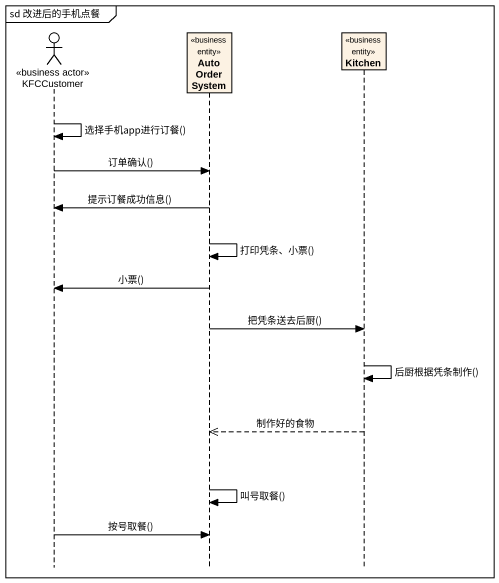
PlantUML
@startuml
mainframe sd 改进后的手机点餐
hide footbox
actor KFCCustomer <<business actor>>
participant AutoOrderSystem <<business entity>>
participant Kitchen <<business entity>>

KFCCustomer -> KFCCustomer : 选择手机app进行订餐()
KFCCustomer -> AutoOrderSystem : 订单确认()
AutoOrderSystem -> KFCCustomer : 提示订餐成功信息()
AutoOrderSystem -> AutoOrderSystem : 打印凭条、小票()
AutoOrderSystem -> KFCCustomer : 小票()
AutoOrderSystem -> Kitchen : 把凭条送去后厨()
Kitchen -> Kitchen : 后厨根据凭条制作()
Kitchen -->> AutoOrderSystem : 制作好的食物
AutoOrderSystem -> AutoOrderSystem : 叫号取餐()
KFCCustomer -> AutoOrderSystem : 按号取餐()
@enduml
